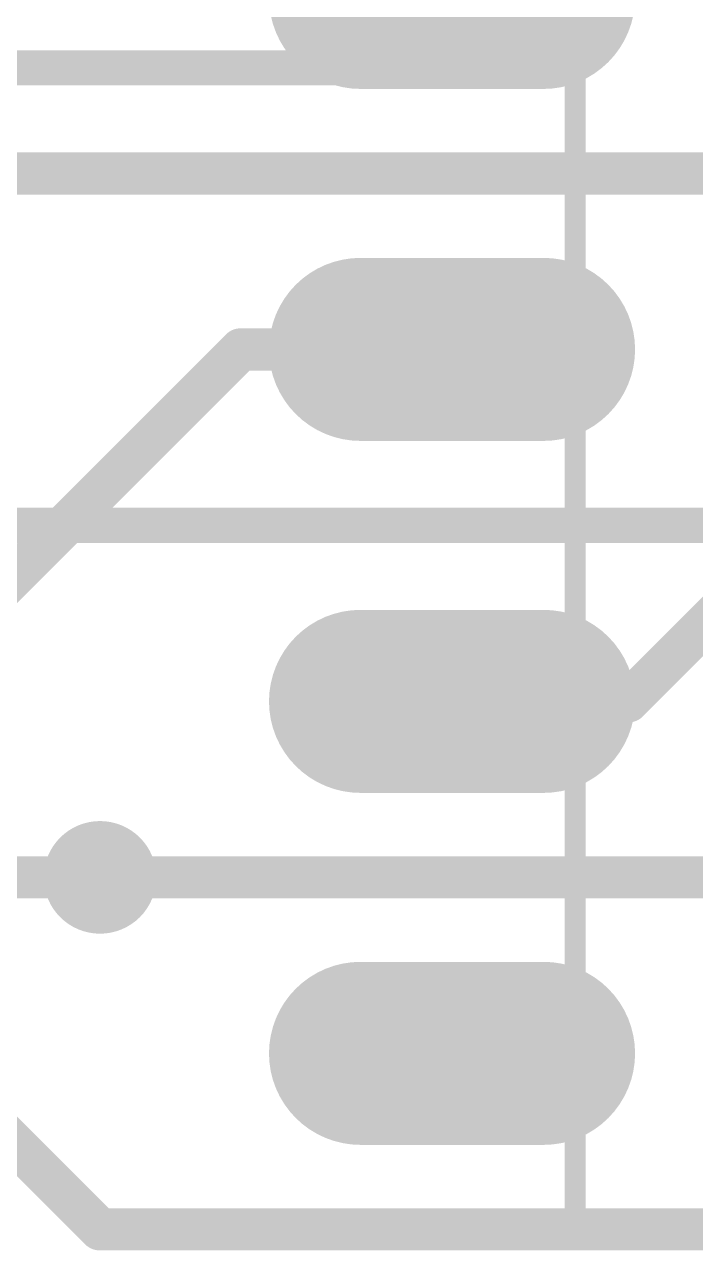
# Model space of a CAD drawing. Extents: x -0.1 to 52.8, y -11.4 to 50.9.
# Drawn here: x 13.43 to 18.27, y 30.33 to 39.17 of the extents above; entities that cross this region are included whole.
import ezdxf

# ---------------------------------------------------------------- set-up
doc = ezdxf.new("R2010")
doc.units = 0
for name, color, linetype in [('1', 12, 'CONTINUOUS'), ('16', 132, 'CONTINUOUS'), ('17', 110, 'CONTINUOUS'), ('18', 110, 'CONTINUOUS'), ('21', 41, 'CONTINUOUS')]:
    doc.layers.add(name, color=color, linetype=linetype)

# ---------------------------------------------------------------- blocks, each defined once
blk = doc.blocks.new('LONGP100')
at = {"const_width": 1}
blk.add_lwpolyline([(-0.5, 0), (0.5, 0)], dxfattribs=at)
at = {"const_width": 0.5}
for points in [[(-0.5, 0.25, 1), (-0.5, -0.25)], [(0.5, -0.25, 1), (0.5, 0.25)]]:
    blk.add_lwpolyline(points, format="xyb", dxfattribs=at)
blk = doc.blocks.new('ROUNDV')
at = {"const_width": 0.5}
blk.add_lwpolyline([(0, -0.25, 1), (0, 0.25, 1), (0, -0.25)], format="xyb", dxfattribs=at)

msp = doc.modelspace()

# ---------------------------------------------------------------- linework, layer by layer
at = {"layer": '1', "const_width": 0.3048}
for points in [[(14.986, 36.83), (8.636, 30.48)], [(16.51, 36.83), (14.986, 36.83)], [(17.78, 34.29), (19.05, 35.56)], [(16.51, 34.29), (17.78, 34.29)], [(13.97, 33.02), (12.7, 33.02)]]:
    msp.add_lwpolyline(points, dxfattribs=at)
at = {"layer": '1', "const_width": 0.1524}
for points in [[(14.986, 36.9062, 1), (14.986, 36.7538)], [(15.0399, 36.7761, 1), (14.9321, 36.8839)], [(16.51, 36.7538, 1), (16.51, 36.9062)], [(16.51, 34.3662, 1), (16.51, 34.2138)], [(17.7261, 34.3439, 1), (17.8339, 34.2361)], [(17.78, 34.2138, 1), (17.78, 34.3662)], [(13.97, 32.9438, 1), (13.97, 33.0962)]]:
    msp.add_lwpolyline(points, format="xyb", dxfattribs=at)
at = {"layer": '16'}
for points, const_width in [([(16.002, 38.862), (16.51, 39.37)], 0.254), ([(7.874, 38.862), (16.002, 38.862)], 0.254), ([(19.05, 38.1), (6.35, 38.1)], 0.3048), ([(19.05, 35.56), (12.7, 35.56)], 0.254), ([(13.97, 30.48), (11.43, 33.02)], 0.3048), ([(20.32, 33.02), (13.97, 33.02)], 0.3048), ([(13.97, 30.48), (22.606, 30.48)], 0.3048)]:
    msp.add_lwpolyline(points, dxfattribs=dict(at, const_width=const_width))
for points, const_width in [([(15.9571, 38.9069, 1), (16.0469, 38.8171)], 0.127), ([(16.002, 38.7985, 1), (16.002, 38.9255)], 0.127), ([(13.97, 33.0962, 1), (13.97, 32.9438)], 0.1524), ([(13.97, 30.5562, 1), (13.97, 30.4038)], 0.1524), ([(13.9161, 30.4261, 1), (14.0239, 30.5339)], 0.1524)]:
    msp.add_lwpolyline(points, format="xyb", dxfattribs=dict(at, const_width=const_width))
at = {"layer": '21', "const_width": 0.1524}
for points in [[(17.399, 48.26), (17.399, 30.48)], [(23.241, 30.48), (17.399, 30.48)]]:
    msp.add_lwpolyline(points, dxfattribs=at)
at = {"layer": '21', "const_width": 0.0762}
for points in [[(17.399, 30.5181, 1), (17.399, 30.4419)], [(17.3609, 30.48, 1), (17.4371, 30.48)]]:
    msp.add_lwpolyline(points, format="xyb", dxfattribs=at)

# ---------------------------------------------------------------- block references
at = {"layer": '17', "xscale": 1.3208, "yscale": 1.3208}
for p in [(16.51, 39.37), (16.51, 39.37), (16.51, 36.83), (16.51, 36.83), (16.51, 34.29), (16.51, 34.29), (16.51, 31.75), (16.51, 31.75)]:
    msp.add_blockref('LONGP100', p, dxfattribs=at)
at = {"layer": '18', "xscale": 0.8128, "yscale": 0.8128}
msp.add_blockref('ROUNDV', (13.97, 33.02), dxfattribs=at)
msp.add_blockref('ROUNDV', (13.97, 33.02), dxfattribs=at)

doc.saveas('drawing.dxf')
